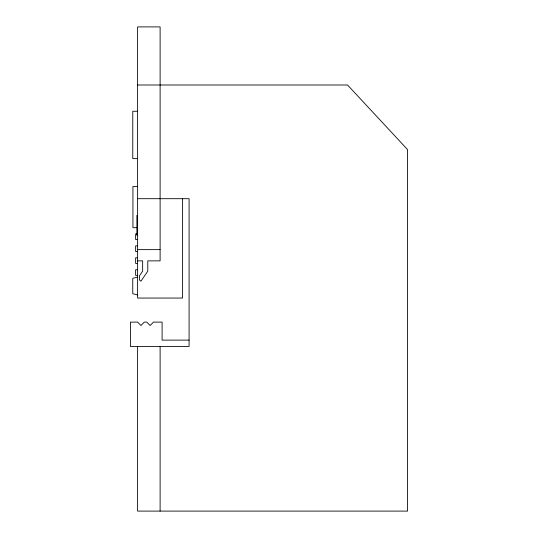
<?xml version="1.0" encoding="UTF-8"?>
<svg xmlns="http://www.w3.org/2000/svg" width="538" height="538" viewBox="0 0 538 538"><rect width="100%" height="100%" fill="white"/><g stroke="black" fill="none" stroke-linecap="round" stroke-linejoin="round"><path stroke-width="0.81" d="M137.614 277.144L132.751 278.301L132.751 293.721L137.614 294.878M137.614 85.004L347.535 85.004L407.596 149.631L407.596 511.1L137.614 511.1L137.614 346.472M137.614 111.265L132.772 111.265L132.772 158.623L137.614 158.623M137.614 186.531L132.933 186.531L132.933 227.702L136.834 227.702M137.614 198.697L189.087 198.697L189.087 346.472L130.404 346.472L130.404 322.107L137.614 322.107L140.949 325.503L144.292 322.107L146.793 322.107L150.129 325.503L153.471 322.107L162.099 322.107L162.099 340.117L189.087 340.117M137.614 215.368L136.894 215.368L136.894 235.032L137.614 235.032M136.955 233.902L135.63 233.902L135.63 239.518L137.614 239.518M136.894 234.776L137.614 234.85M136.894 234.951L137.614 234.931M137.614 245.846L135.63 245.846L135.63 251.461L137.614 251.461M137.614 249.632L160.109 249.632M137.614 257.789L135.63 257.789L135.63 263.405L137.614 263.405M137.614 260.863L142.651 260.863L142.651 271.132L139.47 275.799L139.47 280.002L140.949 281.166L147.782 271.132L147.782 260.863L160.109 260.863L160.109 26.9L137.614 26.9L137.614 298.052L182.611 298.052L182.611 198.562M137.614 269.733L135.63 269.733L135.63 275.348L137.614 275.348M160.109 346.472L160.109 511.1"/></g></svg>
